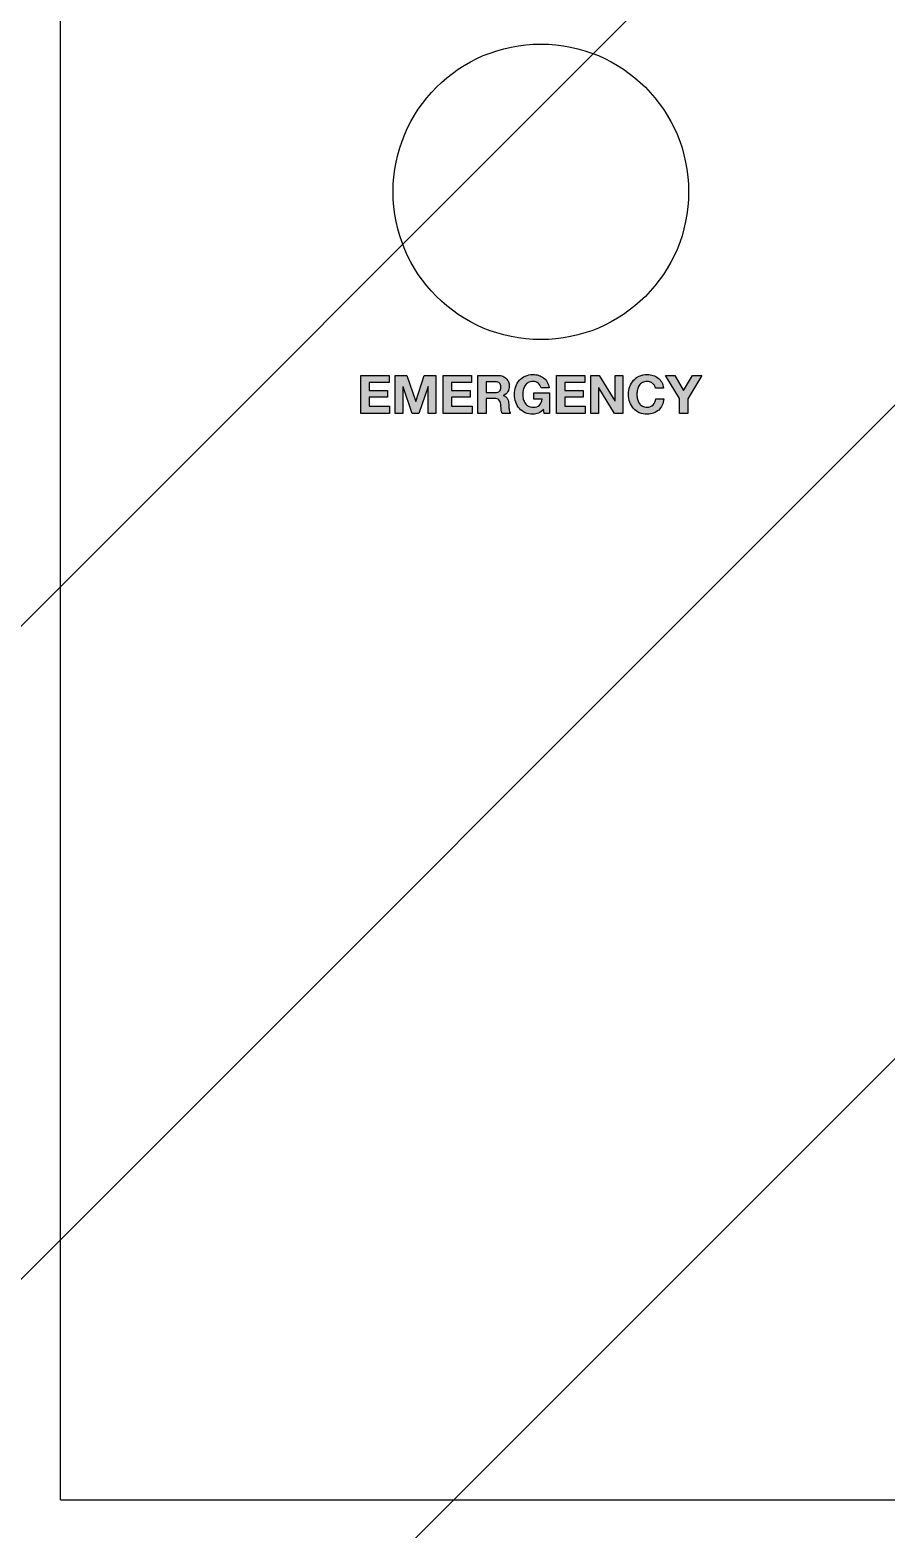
# Model space of a CAD drawing. Header units: millimetres. Extents: x 0 to 16115, y 0 to 11330.
# Drawn here: x 10330.3 to 10446.1, y 4278.8 to 4481.6 of the extents above; entities that cross this region are included whole.
import ezdxf

# ---------------------------------------------------------------- set-up
doc = ezdxf.new("R2010")
doc.units = ezdxf.units.MM
doc.header["$MEASUREMENT"] = 0
doc.linetypes.add('HIDDEN', pattern=[9.525, 6.35, -3.175])
doc.layers.get('0').update_dxf_attribs({"lineweight": 25})
doc.layers.add('DIM', color=3, linetype='Continuous', lineweight=9)
doc.layers.add('H', color=2, linetype='HIDDEN', lineweight=15)

msp = doc.modelspace()

# ---------------------------------------------------------------- hatches: boundary and pattern name
h = msp.add_hatch(color=256)
h.paths.add_polyline_path([(10416.289, 4434.904), (10417.554, 4434.904), (10418.755, 4432.877), (10419.948, 4434.904), (10421.206, 4434.904), (10419.301, 4431.741), (10419.301, 4429.772), (10418.172, 4429.772), (10418.172, 4431.77)])
h.paths.add_polyline_path([(10410.524, 4434.904), (10410.524, 4429.772), (10409.395, 4429.772), (10407.26, 4433.208), (10407.246, 4433.208), (10407.246, 4429.772), (10406.19, 4429.772), (10406.19, 4434.904), (10407.311, 4434.904), (10409.453, 4431.461), (10409.467, 4431.461), (10409.467, 4434.904)])
h.paths.add_polyline_path([(10405.37, 4433.956), (10402.66, 4433.956), (10402.66, 4432.856), (10405.147, 4432.856), (10405.147, 4431.978), (10402.66, 4431.978), (10402.66, 4430.721), (10405.428, 4430.721), (10405.428, 4429.772), (10401.532, 4429.772), (10401.532, 4434.904), (10405.37, 4434.904)])
h.paths.add_polyline_path([(10387.356, 4431.978), (10387.356, 4430.721), (10390.124, 4430.721), (10390.124, 4429.772), (10386.228, 4429.772), (10386.228, 4434.904), (10390.066, 4434.904), (10390.066, 4433.956), (10387.356, 4433.956), (10387.356, 4432.856), (10389.843, 4432.856), (10389.843, 4431.978)])
h.paths.add_polyline_path([(10385.235, 4434.904), (10385.235, 4429.772), (10384.179, 4429.772), (10384.179, 4433.409), (10384.164, 4433.409), (10382.906, 4429.772), (10382.037, 4429.772), (10380.779, 4433.373), (10380.764, 4433.373), (10380.764, 4429.772), (10379.708, 4429.772), (10379.708, 4434.904), (10381.296, 4434.904), (10382.496, 4431.375), (10382.511, 4431.375), (10383.647, 4434.904)])
h.paths.add_polyline_path([(10378.888, 4433.956), (10376.178, 4433.956), (10376.178, 4432.856), (10378.665, 4432.856), (10378.665, 4431.978), (10376.178, 4431.978), (10376.178, 4430.721), (10378.946, 4430.721), (10378.946, 4429.772), (10375.05, 4429.772), (10375.05, 4434.904), (10378.888, 4434.904)])
edge = h.paths.add_edge_path()
edge.add_spline(control_points=[(10414.808, 4433.535), (10414.741, 4433.643), (10414.657, 4433.737), (10414.557, 4433.819)], knot_values=[0, 0, 0, 0, 1, 1, 1, 1], degree=3, periodic=0)
edge.add_spline(control_points=[(10414.557, 4433.819), (10414.456, 4433.9), (10414.342, 4433.963), (10414.215, 4434.009)], knot_values=[1, 1, 1, 1, 2, 2, 2, 2], degree=3, periodic=0)
edge.add_spline(control_points=[(10414.215, 4434.009), (10414.088, 4434.055), (10413.955, 4434.078), (10413.816, 4434.078), (10413.562, 4434.078), (10413.347, 4434.028), (10413.169, 4433.93)], knot_values=[2, 2, 2, 2, 3, 3, 3, 4, 4, 4, 4], degree=3, periodic=0)
edge.add_spline(control_points=[(10413.169, 4433.93), (10412.992, 4433.832), (10412.848, 4433.7), (10412.738, 4433.535), (10412.628, 4433.369), (10412.548, 4433.181), (10412.497, 4432.97)], knot_values=[4, 4, 4, 4, 5, 5, 5, 6, 6, 6, 6], degree=3, periodic=0)
edge.add_spline(control_points=[(10412.497, 4432.97), (10412.447, 4432.76), (10412.422, 4432.541), (10412.422, 4432.316), (10412.422, 4432.101), (10412.447, 4431.891), (10412.497, 4431.687), (10412.548, 4431.484), (10412.628, 4431.3), (10412.738, 4431.137), (10412.848, 4430.974), (10412.992, 4430.844), (10413.169, 4430.746)], knot_values=[6, 6, 6, 6, 7, 7, 7, 8, 8, 8, 9, 9, 9, 10, 10, 10, 10], degree=3, periodic=0)
edge.add_spline(control_points=[(10413.169, 4430.746), (10413.347, 4430.648), (10413.562, 4430.598), (10413.816, 4430.598), (10414.161, 4430.598), (10414.431, 4430.704), (10414.625, 4430.914)], knot_values=[10, 10, 10, 10, 11, 11, 11, 12, 12, 12, 12], degree=3, periodic=0)
edge.add_spline(control_points=[(10414.625, 4430.914), (10414.819, 4431.126), (10414.937, 4431.403), (10414.981, 4431.749)], knot_values=[12, 12, 12, 12, 13, 13, 13, 13], degree=3, periodic=0)
edge.add_spline(control_points=[(10414.981, 4431.749), (10414.981, 4431.749), (10416.073, 4431.749), (10416.073, 4431.749)], knot_values=[13, 13, 13, 13, 14, 14, 14, 14], degree=3, periodic=0)
edge.add_spline(control_points=[(10416.073, 4431.749), (10416.045, 4431.428), (10415.97, 4431.137), (10415.85, 4430.878)], knot_values=[14, 14, 14, 14, 15, 15, 15, 15], degree=3, periodic=0)
edge.add_spline(control_points=[(10415.85, 4430.878), (10415.731, 4430.62), (10415.573, 4430.4), (10415.376, 4430.217), (10415.18, 4430.035), (10414.95, 4429.896), (10414.686, 4429.801), (10414.422, 4429.705), (10414.132, 4429.657), (10413.816, 4429.657), (10413.423, 4429.657), (10413.07, 4429.725), (10412.756, 4429.861), (10412.442, 4429.998), (10412.177, 4430.186), (10411.962, 4430.426)], knot_values=[15, 15, 15, 15, 16, 16, 16, 17, 17, 17, 18, 18, 18, 19, 19, 19, 20, 20, 20, 20], degree=3, periodic=0)
edge.add_spline(control_points=[(10411.962, 4430.426), (10411.746, 4430.666), (10411.581, 4430.947), (10411.466, 4431.27), (10411.351, 4431.594), (10411.293, 4431.942), (10411.293, 4432.316), (10411.293, 4432.7), (10411.351, 4433.055), (10411.466, 4433.384), (10411.581, 4433.712), (10411.746, 4433.998), (10411.962, 4434.243)], knot_values=[20, 20, 20, 20, 21, 21, 21, 22, 22, 22, 23, 23, 23, 24, 24, 24, 24], degree=3, periodic=0)
edge.add_spline(control_points=[(10411.962, 4434.243), (10412.177, 4434.487), (10412.442, 4434.679), (10412.756, 4434.818)], knot_values=[24, 24, 24, 24, 25, 25, 25, 25], degree=3, periodic=0)
edge.add_spline(control_points=[(10412.756, 4434.818), (10413.07, 4434.957), (10413.423, 4435.026), (10413.816, 4435.026), (10414.099, 4435.026), (10414.366, 4434.985), (10414.618, 4434.904)], knot_values=[25, 25, 25, 25, 26, 26, 26, 27, 27, 27, 27], degree=3, periodic=0)
edge.add_spline(control_points=[(10414.618, 4434.904), (10414.869, 4434.823), (10415.095, 4434.704), (10415.294, 4434.548)], knot_values=[27, 27, 27, 27, 28, 28, 28, 28], degree=3, periodic=0)
edge.add_spline(control_points=[(10415.294, 4434.548), (10415.492, 4434.392), (10415.657, 4434.2), (10415.786, 4433.97)], knot_values=[28, 28, 28, 28, 29, 29, 29, 29], degree=3, periodic=0)
edge.add_spline(control_points=[(10415.786, 4433.97), (10415.915, 4433.739), (10415.997, 4433.476), (10416.03, 4433.179)], knot_values=[29, 29, 29, 29, 30, 30, 30, 30], degree=3, periodic=0)
edge.add_spline(control_points=[(10416.03, 4433.179), (10416.03, 4433.179), (10414.937, 4433.179), (10414.937, 4433.179)], knot_values=[30, 30, 30, 30, 31, 31, 31, 31], degree=3, periodic=0)
edge.add_spline(control_points=[(10414.937, 4433.179), (10414.918, 4433.308), (10414.875, 4433.427), (10414.808, 4433.535)], knot_values=[31, 31, 31, 31, 32, 32, 32, 32], degree=3, periodic=0)
edge = h.paths.add_edge_path()
edge.add_spline(control_points=[(10399.116, 4429.811), (10398.872, 4429.709), (10398.625, 4429.657), (10398.376, 4429.657), (10397.983, 4429.657), (10397.629, 4429.725), (10397.315, 4429.861), (10397.001, 4429.998), (10396.737, 4430.186), (10396.521, 4430.426)], knot_values=[0, 0, 0, 0, 1, 1, 1, 2, 2, 2, 3, 3, 3, 3], degree=3, periodic=0)
edge.add_spline(control_points=[(10396.521, 4430.426), (10396.306, 4430.666), (10396.14, 4430.947), (10396.025, 4431.27), (10395.91, 4431.594), (10395.852, 4431.942), (10395.852, 4432.316), (10395.852, 4432.7), (10395.91, 4433.055), (10396.025, 4433.384), (10396.14, 4433.712), (10396.306, 4433.998), (10396.521, 4434.243)], knot_values=[3, 3, 3, 3, 4, 4, 4, 5, 5, 5, 6, 6, 6, 7, 7, 7, 7], degree=3, periodic=0)
edge.add_spline(control_points=[(10396.521, 4434.243), (10396.737, 4434.487), (10397.001, 4434.679), (10397.315, 4434.818)], knot_values=[7, 7, 7, 7, 8, 8, 8, 8], degree=3, periodic=0)
edge.add_spline(control_points=[(10397.315, 4434.818), (10397.629, 4434.957), (10397.983, 4435.026), (10398.376, 4435.026), (10398.639, 4435.026), (10398.894, 4434.987), (10399.141, 4434.908)], knot_values=[8, 8, 8, 8, 9, 9, 9, 10, 10, 10, 10], degree=3, periodic=0)
edge.add_spline(control_points=[(10399.141, 4434.908), (10399.388, 4434.829), (10399.611, 4434.712), (10399.81, 4434.559)], knot_values=[10, 10, 10, 10, 11, 11, 11, 11], degree=3, periodic=0)
edge.add_spline(control_points=[(10399.81, 4434.559), (10400.009, 4434.406), (10400.173, 4434.216), (10400.302, 4433.991)], knot_values=[11, 11, 11, 11, 12, 12, 12, 12], degree=3, periodic=0)
edge.add_spline(control_points=[(10400.302, 4433.991), (10400.432, 4433.766), (10400.511, 4433.507), (10400.539, 4433.215)], knot_values=[12, 12, 12, 12, 13, 13, 13, 13], degree=3, periodic=0)
edge.add_spline(control_points=[(10400.539, 4433.215), (10400.539, 4433.215), (10399.461, 4433.215), (10399.461, 4433.215)], knot_values=[13, 13, 13, 13, 14, 14, 14, 14], degree=3, periodic=0)
edge.add_spline(control_points=[(10399.461, 4433.215), (10399.394, 4433.502), (10399.265, 4433.718), (10399.073, 4433.862)], knot_values=[14, 14, 14, 14, 15, 15, 15, 15], degree=3, periodic=0)
edge.add_spline(control_points=[(10399.073, 4433.862), (10398.881, 4434.005), (10398.649, 4434.078), (10398.376, 4434.078), (10398.122, 4434.078), (10397.906, 4434.028), (10397.729, 4433.93)], knot_values=[15, 15, 15, 15, 16, 16, 16, 17, 17, 17, 17], degree=3, periodic=0)
edge.add_spline(control_points=[(10397.729, 4433.93), (10397.551, 4433.832), (10397.408, 4433.7), (10397.297, 4433.535), (10397.187, 4433.369), (10397.107, 4433.181), (10397.057, 4432.97)], knot_values=[17, 17, 17, 17, 18, 18, 18, 19, 19, 19, 19], degree=3, periodic=0)
edge.add_spline(control_points=[(10397.057, 4432.97), (10397.006, 4432.76), (10396.981, 4432.541), (10396.981, 4432.316), (10396.981, 4432.101), (10397.006, 4431.891), (10397.057, 4431.687), (10397.107, 4431.484), (10397.187, 4431.3), (10397.297, 4431.137), (10397.408, 4430.974), (10397.551, 4430.844), (10397.729, 4430.746)], knot_values=[19, 19, 19, 19, 20, 20, 20, 21, 21, 21, 22, 22, 22, 23, 23, 23, 23], degree=3, periodic=0)
edge.add_spline(control_points=[(10397.729, 4430.746), (10397.906, 4430.648), (10398.122, 4430.598), (10398.376, 4430.598), (10398.75, 4430.598), (10399.038, 4430.693), (10399.242, 4430.882)], knot_values=[23, 23, 23, 23, 24, 24, 24, 25, 25, 25, 25], degree=3, periodic=0)
edge.add_spline(control_points=[(10399.242, 4430.882), (10399.445, 4431.072), (10399.564, 4431.346), (10399.598, 4431.705)], knot_values=[25, 25, 25, 25, 26, 26, 26, 26], degree=3, periodic=0)
edge.add_spline(control_points=[(10399.598, 4431.705), (10399.598, 4431.705), (10398.462, 4431.705), (10398.462, 4431.705)], knot_values=[26, 26, 26, 26, 27, 27, 27, 27], degree=3, periodic=0)
edge.add_spline(control_points=[(10398.462, 4431.705), (10398.462, 4431.705), (10398.462, 4432.546), (10398.462, 4432.546)], knot_values=[27, 27, 27, 27, 28, 28, 28, 28], degree=3, periodic=0)
edge.add_spline(control_points=[(10398.462, 4432.546), (10398.462, 4432.546), (10400.619, 4432.546), (10400.619, 4432.546)], knot_values=[28, 28, 28, 28, 29, 29, 29, 29], degree=3, periodic=0)
edge.add_spline(control_points=[(10400.619, 4432.546), (10400.619, 4432.546), (10400.619, 4429.772), (10400.619, 4429.772)], knot_values=[29, 29, 29, 29, 30, 30, 30, 30], degree=3, periodic=0)
edge.add_spline(control_points=[(10400.619, 4429.772), (10400.619, 4429.772), (10399.9, 4429.772), (10399.9, 4429.772)], knot_values=[30, 30, 30, 30, 31, 31, 31, 31], degree=3, periodic=0)
edge.add_spline(control_points=[(10399.9, 4429.772), (10399.9, 4429.772), (10399.785, 4430.354), (10399.785, 4430.354)], knot_values=[31, 31, 31, 31, 32, 32, 32, 32], degree=3, periodic=0)
edge.add_spline(control_points=[(10399.785, 4430.354), (10399.584, 4430.095), (10399.36, 4429.914), (10399.116, 4429.811)], knot_values=[32, 32, 32, 32, 33, 33, 33, 33], degree=3, periodic=0)
edge = h.paths.add_edge_path(flags=16)
edge.add_spline(control_points=[(10393.25, 4432.582), (10393.509, 4432.582), (10393.703, 4432.64), (10393.833, 4432.755)], knot_values=[0, 0, 0, 0, 1, 1, 1, 1], degree=3, periodic=0)
edge.add_spline(control_points=[(10393.833, 4432.755), (10393.962, 4432.87), (10394.027, 4433.057), (10394.027, 4433.316), (10394.027, 4433.565), (10393.962, 4433.746), (10393.833, 4433.858)], knot_values=[1, 1, 1, 1, 2, 2, 2, 3, 3, 3, 3], degree=3, periodic=0)
edge.add_spline(control_points=[(10393.833, 4433.858), (10393.703, 4433.971), (10393.509, 4434.027), (10393.25, 4434.027)], knot_values=[3, 3, 3, 3, 4, 4, 4, 4], degree=3, periodic=0)
edge.add_spline(control_points=[(10393.25, 4434.027), (10393.25, 4434.027), (10392.014, 4434.027), (10392.014, 4434.027)], knot_values=[4, 4, 4, 4, 5, 5, 5, 5], degree=3, periodic=0)
edge.add_spline(control_points=[(10392.014, 4434.027), (10392.014, 4434.027), (10392.014, 4432.582), (10392.014, 4432.582)], knot_values=[5, 5, 5, 5, 6, 6, 6, 6], degree=3, periodic=0)
edge.add_spline(control_points=[(10392.014, 4432.582), (10392.014, 4432.582), (10393.25, 4432.582), (10393.25, 4432.582)], knot_values=[6, 6, 6, 6, 7, 7, 7, 7], degree=3, periodic=0)
edge = h.paths.add_edge_path()
edge.add_spline(control_points=[(10393.653, 4434.904), (10393.883, 4434.904), (10394.09, 4434.867), (10394.275, 4434.793)], knot_values=[0, 0, 0, 0, 1, 1, 1, 1], degree=3, periodic=0)
edge.add_spline(control_points=[(10394.275, 4434.793), (10394.459, 4434.718), (10394.617, 4434.617), (10394.749, 4434.487)], knot_values=[1, 1, 1, 1, 2, 2, 2, 2], degree=3, periodic=0)
edge.add_spline(control_points=[(10394.749, 4434.487), (10394.881, 4434.358), (10394.982, 4434.208), (10395.051, 4434.038)], knot_values=[2, 2, 2, 2, 3, 3, 3, 3], degree=3, periodic=0)
edge.add_spline(control_points=[(10395.051, 4434.038), (10395.12, 4433.868), (10395.155, 4433.684), (10395.155, 4433.488), (10395.155, 4433.186), (10395.092, 4432.925), (10394.965, 4432.704)], knot_values=[3, 3, 3, 3, 4, 4, 4, 5, 5, 5, 5], degree=3, periodic=0)
edge.add_spline(control_points=[(10394.965, 4432.704), (10394.838, 4432.484), (10394.631, 4432.316), (10394.343, 4432.201)], knot_values=[5, 5, 5, 5, 6, 6, 6, 6], degree=3, periodic=0)
edge.add_spline(control_points=[(10394.343, 4432.201), (10394.343, 4432.201), (10394.343, 4432.187), (10394.343, 4432.187)], knot_values=[6, 6, 6, 6, 7, 7, 7, 7], degree=3, periodic=0)
edge.add_spline(control_points=[(10394.343, 4432.187), (10394.482, 4432.148), (10394.597, 4432.09), (10394.688, 4432.011)], knot_values=[7, 7, 7, 7, 8, 8, 8, 8], degree=3, periodic=0)
edge.add_spline(control_points=[(10394.688, 4432.011), (10394.779, 4431.932), (10394.853, 4431.838), (10394.911, 4431.73)], knot_values=[8, 8, 8, 8, 9, 9, 9, 9], degree=3, periodic=0)
edge.add_spline(control_points=[(10394.911, 4431.73), (10394.968, 4431.623), (10395.011, 4431.504), (10395.037, 4431.375)], knot_values=[9, 9, 9, 9, 10, 10, 10, 10], degree=3, periodic=0)
edge.add_spline(control_points=[(10395.037, 4431.375), (10395.063, 4431.245), (10395.081, 4431.116), (10395.091, 4430.987)], knot_values=[10, 10, 10, 10, 11, 11, 11, 11], degree=3, periodic=0)
edge.add_spline(control_points=[(10395.091, 4430.987), (10395.096, 4430.905), (10395.1, 4430.809), (10395.105, 4430.699)], knot_values=[11, 11, 11, 11, 12, 12, 12, 12], degree=3, periodic=0)
edge.add_spline(control_points=[(10395.105, 4430.699), (10395.11, 4430.589), (10395.118, 4430.476), (10395.13, 4430.361)], knot_values=[12, 12, 12, 12, 13, 13, 13, 13], degree=3, periodic=0)
edge.add_spline(control_points=[(10395.13, 4430.361), (10395.142, 4430.246), (10395.161, 4430.137), (10395.188, 4430.034)], knot_values=[13, 13, 13, 13, 14, 14, 14, 14], degree=3, periodic=0)
edge.add_spline(control_points=[(10395.188, 4430.034), (10395.214, 4429.931), (10395.253, 4429.843), (10395.306, 4429.772)], knot_values=[14, 14, 14, 14, 15, 15, 15, 15], degree=3, periodic=0)
edge.add_spline(control_points=[(10395.306, 4429.772), (10395.306, 4429.772), (10394.178, 4429.772), (10394.178, 4429.772)], knot_values=[15, 15, 15, 15, 16, 16, 16, 16], degree=3, periodic=0)
edge.add_spline(control_points=[(10394.178, 4429.772), (10394.115, 4429.935), (10394.077, 4430.129), (10394.063, 4430.354), (10394.048, 4430.579), (10394.027, 4430.795), (10393.998, 4431.001)], knot_values=[16, 16, 16, 16, 17, 17, 17, 18, 18, 18, 18], degree=3, periodic=0)
edge.add_spline(control_points=[(10393.998, 4431.001), (10393.959, 4431.269), (10393.878, 4431.466), (10393.754, 4431.591)], knot_values=[18, 18, 18, 18, 19, 19, 19, 19], degree=3, periodic=0)
edge.add_spline(control_points=[(10393.754, 4431.591), (10393.629, 4431.715), (10393.425, 4431.777), (10393.142, 4431.777)], knot_values=[19, 19, 19, 19, 20, 20, 20, 20], degree=3, periodic=0)
edge.add_spline(control_points=[(10393.142, 4431.777), (10393.142, 4431.777), (10392.014, 4431.777), (10392.014, 4431.777)], knot_values=[20, 20, 20, 20, 21, 21, 21, 21], degree=3, periodic=0)
edge.add_spline(control_points=[(10392.014, 4431.777), (10392.014, 4431.777), (10392.014, 4429.772), (10392.014, 4429.772)], knot_values=[21, 21, 21, 21, 22, 22, 22, 22], degree=3, periodic=0)
edge.add_spline(control_points=[(10392.014, 4429.772), (10392.014, 4429.772), (10390.886, 4429.772), (10390.886, 4429.772)], knot_values=[22, 22, 22, 22, 23, 23, 23, 23], degree=3, periodic=0)
edge.add_spline(control_points=[(10390.886, 4429.772), (10390.886, 4429.772), (10390.886, 4434.904), (10390.886, 4434.904)], knot_values=[23, 23, 23, 23, 24, 24, 24, 24], degree=3, periodic=0)
edge.add_spline(control_points=[(10390.886, 4434.904), (10390.886, 4434.904), (10393.653, 4434.904), (10393.653, 4434.904)], knot_values=[24, 24, 24, 24, 25, 25, 25, 25], degree=3, periodic=0)
at = {"layer": 'DIM'}
h = msp.add_hatch(dxfattribs=at)
h.set_pattern_fill('ANSI31', color=256, scale=350, style=0)
h.set_pattern_definition([(45, (-20178.267, -2318.325), (-30.93592, 30.93592), [])])
h.paths.add_polyline_path([(10154.43, 5257.746), (10154.43, 3184.746), (9723.646, 3184.746), (9723.646, 4971.681), (9054.43, 4971.681), (9054.43, 6434.746), (12994.43, 6434.746), (12994.43, 4971.681), (12325.214, 4971.681), (12325.214, 3184.746), (11894.43, 3184.746), (11894.43, 5257.746)])
edge = h.paths.add_edge_path(flags=16)
edge.add_line((11894.43, 3207.746), (11894.43, 3184.746))
edge.add_line((10154.43, 3207.746), (10154.43, 3184.746))
at = {"layer": 'H', "ltscale": 5}
h = msp.add_hatch(dxfattribs=at)
h.set_pattern_fill('ANSI31', color=256, scale=500, style=0)
h.set_pattern_definition([(45, (4304.4, 20650.17), (-44.19417, 44.19417), [])])
h.paths.add_polyline_path([(13044.43, 6434.746), (12994.43, 6434.746)], flags=16)
h.paths.add_polyline_path([(13044.43, 6434.746), (12994.43, 6434.746)], flags=0)
h.paths.add_polyline_path([(13044.43, 6434.746), (12994.43, 6434.746)], flags=0)
h.paths.add_polyline_path([(13044.43, 6434.746), (12994.43, 6434.746)], flags=0)
h.paths.add_polyline_path([(13044.43, 6434.746), (12994.43, 6434.746)], flags=0)
edge = h.paths.add_edge_path()
edge.add_line((9054.43, 3184.746), (9054.43, 6434.746))
edge.add_line((9004.43, 3134.746), (9004.43, 6434.746))
edge.add_line((9054.43, 3184.746), (12994.43, 3184.746))
edge.add_line((9004.43, 3134.746), (13044.43, 3134.746))
edge.add_line((13044.43, 6434.746), (12994.43, 6434.746))
edge.add_line((12994.43, 5184.746), (12994.43, 5194.746))
edge.add_line((12994.43, 3184.746), (12994.43, 6434.746))
edge.add_line((13044.43, 3134.746), (13044.43, 6434.746))

# ---------------------------------------------------------------- linework, layer by layer
for p, q in [((10334.43, 4282.746), (10334.43, 5032.746)), ((10375.05, 4429.772), (10375.05, 4434.904)), ((10375.05, 4434.904), (10378.888, 4434.904)), ((10378.888, 4434.904), (10378.888, 4433.956)), ((10379.708, 4434.904), (10381.296, 4434.904)), ((10379.708, 4429.772), (10379.708, 4434.904)), ((10381.296, 4434.904), (10382.496, 4431.375)), ((10382.511, 4431.375), (10383.647, 4434.904)), ((10383.647, 4434.904), (10385.235, 4434.904)), ((10385.235, 4434.904), (10385.235, 4429.772)), ((10386.228, 4434.904), (10390.066, 4434.904)), ((10386.228, 4429.772), (10386.228, 4434.904)), ((10390.066, 4434.904), (10390.066, 4433.956)), ((10401.532, 4429.772), (10401.532, 4434.904)), ((10401.532, 4434.904), (10405.37, 4434.904)), ((10405.37, 4434.904), (10405.37, 4433.956)), ((10406.19, 4434.904), (10407.311, 4434.904)), ((10406.19, 4429.772), (10406.19, 4434.904)), ((10407.311, 4434.904), (10409.453, 4431.461)), ((10409.467, 4434.904), (10410.524, 4434.904)), ((10409.467, 4431.461), (10409.467, 4434.904)), ((10410.524, 4434.904), (10410.524, 4429.772)), ((10418.172, 4431.77), (10416.289, 4434.904)), ((10416.289, 4434.904), (10417.554, 4434.904)), ((10417.554, 4434.904), (10418.755, 4432.877)), ((10418.755, 4432.877), (10419.948, 4434.904)), ((10421.206, 4434.904), (10419.301, 4431.741)), ((10419.948, 4434.904), (10421.206, 4434.904)), ((10376.178, 4433.956), (10376.178, 4432.856)), ((10378.888, 4433.956), (10376.178, 4433.956)), ((10376.178, 4432.856), (10378.665, 4432.856)), ((10378.665, 4432.856), (10378.665, 4431.978)), ((10380.779, 4433.373), (10380.764, 4433.373)), ((10380.764, 4433.373), (10380.764, 4429.772)), ((10382.037, 4429.772), (10380.779, 4433.373)), ((10384.164, 4433.409), (10382.906, 4429.772)), ((10384.179, 4433.409), (10384.164, 4433.409)), ((10384.179, 4429.772), (10384.179, 4433.409)), ((10387.356, 4433.956), (10387.356, 4432.856)), ((10390.066, 4433.956), (10387.356, 4433.956)), ((10387.356, 4432.856), (10389.843, 4432.856)), ((10389.843, 4432.856), (10389.843, 4431.978)), ((10402.66, 4433.956), (10402.66, 4432.856)), ((10405.37, 4433.956), (10402.66, 4433.956)), ((10402.66, 4432.856), (10405.147, 4432.856)), ((10405.147, 4432.856), (10405.147, 4431.978)), ((10407.26, 4433.208), (10407.246, 4433.208)), ((10407.246, 4433.208), (10407.246, 4429.772)), ((10409.395, 4429.772), (10407.26, 4433.208)), ((10376.178, 4431.978), (10376.178, 4430.721)), ((10378.665, 4431.978), (10376.178, 4431.978)), ((10376.178, 4430.721), (10378.946, 4430.721)), ((10378.946, 4430.721), (10378.946, 4429.772)), ((10382.496, 4431.375), (10382.511, 4431.375)), ((10389.843, 4431.978), (10387.356, 4431.978)), ((10387.356, 4431.978), (10387.356, 4430.721)), ((10387.356, 4430.721), (10390.124, 4430.721)), ((10390.124, 4430.721), (10390.124, 4429.772)), ((10402.66, 4431.978), (10402.66, 4430.721)), ((10405.147, 4431.978), (10402.66, 4431.978)), ((10402.66, 4430.721), (10405.428, 4430.721)), ((10405.428, 4430.721), (10405.428, 4429.772)), ((10409.453, 4431.461), (10409.467, 4431.461)), ((10418.172, 4429.772), (10418.172, 4431.77)), ((10419.301, 4431.741), (10419.301, 4429.772)), ((10378.946, 4429.772), (10375.05, 4429.772)), ((10380.764, 4429.772), (10379.708, 4429.772)), ((10382.906, 4429.772), (10382.037, 4429.772)), ((10385.235, 4429.772), (10384.179, 4429.772)), ((10390.124, 4429.772), (10386.228, 4429.772)), ((10405.428, 4429.772), (10401.532, 4429.772)), ((10407.246, 4429.772), (10406.19, 4429.772)), ((10410.524, 4429.772), (10409.395, 4429.772)), ((10419.301, 4429.772), (10418.172, 4429.772)), ((10334.43, 4282.746), (10554.43, 4282.746))]:
    msp.add_line(p, q)
msp.add_circle((10399.43, 4459.743), 20)
for points in [[(10390.886, 4429.772), (10390.886, 4429.772), (10390.886, 4434.904), (10390.886, 4434.904)], [(10390.886, 4434.904), (10390.886, 4434.904), (10393.653, 4434.904), (10393.653, 4434.904)], [(10392.014, 4434.027), (10392.014, 4434.027), (10392.014, 4432.582), (10392.014, 4432.582)], [(10393.25, 4434.027), (10393.25, 4434.027), (10392.014, 4434.027), (10392.014, 4434.027)], [(10393.833, 4433.858), (10393.703, 4433.971), (10393.509, 4434.027), (10393.25, 4434.027)], [(10393.653, 4434.904), (10393.883, 4434.904), (10394.09, 4434.867), (10394.275, 4434.793)], [(10394.275, 4434.793), (10394.459, 4434.718), (10394.617, 4434.617), (10394.749, 4434.487)], [(10394.749, 4434.487), (10394.881, 4434.358), (10394.982, 4434.208), (10395.051, 4434.038)], [(10396.521, 4434.243), (10396.737, 4434.487), (10397.001, 4434.679), (10397.315, 4434.818)], [(10399.141, 4434.908), (10399.388, 4434.829), (10399.611, 4434.712), (10399.81, 4434.559)], [(10399.81, 4434.559), (10400.009, 4434.406), (10400.173, 4434.216), (10400.302, 4433.991)], [(10411.962, 4434.243), (10412.177, 4434.487), (10412.442, 4434.679), (10412.756, 4434.818)], [(10414.618, 4434.904), (10414.869, 4434.823), (10415.095, 4434.704), (10415.294, 4434.548)], [(10415.294, 4434.548), (10415.492, 4434.392), (10415.657, 4434.2), (10415.786, 4433.97)], [(10392.014, 4432.582), (10392.014, 4432.582), (10393.25, 4432.582), (10393.25, 4432.582)], [(10393.25, 4432.582), (10393.509, 4432.582), (10393.703, 4432.64), (10393.833, 4432.755)], [(10394.965, 4432.704), (10394.838, 4432.484), (10394.631, 4432.316), (10394.343, 4432.201)], [(10394.343, 4432.201), (10394.343, 4432.201), (10394.343, 4432.187), (10394.343, 4432.187)], [(10394.343, 4432.187), (10394.482, 4432.148), (10394.597, 4432.09), (10394.688, 4432.011)], [(10394.688, 4432.011), (10394.779, 4431.932), (10394.853, 4431.838), (10394.911, 4431.73)], [(10398.462, 4432.546), (10398.462, 4432.546), (10400.619, 4432.546), (10400.619, 4432.546)], [(10398.462, 4431.705), (10398.462, 4431.705), (10398.462, 4432.546), (10398.462, 4432.546)], [(10399.461, 4433.215), (10399.394, 4433.502), (10399.265, 4433.718), (10399.073, 4433.862)], [(10400.539, 4433.215), (10400.539, 4433.215), (10399.461, 4433.215), (10399.461, 4433.215)], [(10400.302, 4433.991), (10400.432, 4433.766), (10400.511, 4433.507), (10400.539, 4433.215)], [(10400.619, 4432.546), (10400.619, 4432.546), (10400.619, 4429.772), (10400.619, 4429.772)], [(10414.557, 4433.819), (10414.456, 4433.9), (10414.342, 4433.963), (10414.215, 4434.009)], [(10414.808, 4433.535), (10414.741, 4433.643), (10414.657, 4433.737), (10414.557, 4433.819)], [(10414.937, 4433.179), (10414.918, 4433.308), (10414.875, 4433.427), (10414.808, 4433.535)], [(10416.03, 4433.179), (10416.03, 4433.179), (10414.937, 4433.179), (10414.937, 4433.179)], [(10415.786, 4433.97), (10415.915, 4433.739), (10415.997, 4433.476), (10416.03, 4433.179)], [(10392.014, 4431.777), (10392.014, 4431.777), (10392.014, 4429.772), (10392.014, 4429.772)], [(10393.142, 4431.777), (10393.142, 4431.777), (10392.014, 4431.777), (10392.014, 4431.777)], [(10393.754, 4431.591), (10393.629, 4431.715), (10393.425, 4431.777), (10393.142, 4431.777)], [(10393.998, 4431.001), (10393.959, 4431.269), (10393.878, 4431.466), (10393.754, 4431.591)], [(10394.911, 4431.73), (10394.968, 4431.623), (10395.011, 4431.504), (10395.037, 4431.375)], [(10395.037, 4431.375), (10395.063, 4431.245), (10395.081, 4431.116), (10395.091, 4430.987)], [(10395.091, 4430.987), (10395.096, 4430.905), (10395.1, 4430.809), (10395.105, 4430.699)], [(10395.105, 4430.699), (10395.11, 4430.589), (10395.118, 4430.476), (10395.13, 4430.361)], [(10395.13, 4430.361), (10395.142, 4430.246), (10395.161, 4430.137), (10395.188, 4430.034)], [(10395.188, 4430.034), (10395.214, 4429.931), (10395.253, 4429.843), (10395.306, 4429.772)], [(10399.598, 4431.705), (10399.598, 4431.705), (10398.462, 4431.705), (10398.462, 4431.705)], [(10399.785, 4430.354), (10399.584, 4430.095), (10399.36, 4429.914), (10399.116, 4429.811)], [(10399.242, 4430.882), (10399.445, 4431.072), (10399.564, 4431.346), (10399.598, 4431.705)], [(10399.9, 4429.772), (10399.9, 4429.772), (10399.785, 4430.354), (10399.785, 4430.354)], [(10414.625, 4430.914), (10414.819, 4431.126), (10414.937, 4431.403), (10414.981, 4431.749)], [(10414.981, 4431.749), (10414.981, 4431.749), (10416.073, 4431.749), (10416.073, 4431.749)], [(10416.073, 4431.749), (10416.045, 4431.428), (10415.97, 4431.137), (10415.85, 4430.878)], [(10392.014, 4429.772), (10392.014, 4429.772), (10390.886, 4429.772), (10390.886, 4429.772)], [(10395.306, 4429.772), (10395.306, 4429.772), (10394.178, 4429.772), (10394.178, 4429.772)], [(10400.619, 4429.772), (10400.619, 4429.772), (10399.9, 4429.772), (10399.9, 4429.772)]]:
    msp.add_open_spline(points, degree=3)
for points, knots in [([(10395.051, 4434.038), (10395.12, 4433.868), (10395.155, 4433.684), (10395.155, 4433.488), (10395.155, 4433.186), (10395.092, 4432.925), (10394.965, 4432.704)], [3, 3, 3, 3, 4, 4, 4, 5, 5, 5, 5]), ([(10396.521, 4430.426), (10396.306, 4430.666), (10396.14, 4430.947), (10396.025, 4431.27), (10395.91, 4431.594), (10395.852, 4431.942), (10395.852, 4432.316), (10395.852, 4432.7), (10395.91, 4433.055), (10396.025, 4433.384), (10396.14, 4433.712), (10396.306, 4433.998), (10396.521, 4434.243)], [3, 3, 3, 3, 4, 4, 4, 5, 5, 5, 6, 6, 6, 7, 7, 7, 7]), ([(10397.315, 4434.818), (10397.629, 4434.957), (10397.983, 4435.026), (10398.376, 4435.026), (10398.639, 4435.026), (10398.894, 4434.987), (10399.141, 4434.908)], [8, 8, 8, 8, 9, 9, 9, 10, 10, 10, 10]), ([(10399.073, 4433.862), (10398.881, 4434.005), (10398.649, 4434.078), (10398.376, 4434.078), (10398.122, 4434.078), (10397.906, 4434.028), (10397.729, 4433.93)], [15, 15, 15, 15, 16, 16, 16, 17, 17, 17, 17]), ([(10411.962, 4430.426), (10411.746, 4430.666), (10411.581, 4430.947), (10411.466, 4431.27), (10411.351, 4431.594), (10411.293, 4431.942), (10411.293, 4432.316), (10411.293, 4432.7), (10411.351, 4433.055), (10411.466, 4433.384), (10411.581, 4433.712), (10411.746, 4433.998), (10411.962, 4434.243)], [20, 20, 20, 20, 21, 21, 21, 22, 22, 22, 23, 23, 23, 24, 24, 24, 24]), ([(10412.756, 4434.818), (10413.07, 4434.957), (10413.423, 4435.026), (10413.816, 4435.026), (10414.099, 4435.026), (10414.366, 4434.985), (10414.618, 4434.904)], [25, 25, 25, 25, 26, 26, 26, 27, 27, 27, 27]), ([(10414.215, 4434.009), (10414.088, 4434.055), (10413.955, 4434.078), (10413.816, 4434.078), (10413.562, 4434.078), (10413.347, 4434.028), (10413.169, 4433.93)], [2, 2, 2, 2, 3, 3, 3, 4, 4, 4, 4]), ([(10393.833, 4432.755), (10393.962, 4432.87), (10394.027, 4433.057), (10394.027, 4433.316), (10394.027, 4433.565), (10393.962, 4433.746), (10393.833, 4433.858)], [1, 1, 1, 1, 2, 2, 2, 3, 3, 3, 3]), ([(10397.057, 4432.97), (10397.006, 4432.76), (10396.981, 4432.541), (10396.981, 4432.316), (10396.981, 4432.101), (10397.006, 4431.891), (10397.057, 4431.687), (10397.107, 4431.484), (10397.187, 4431.3), (10397.297, 4431.137), (10397.408, 4430.974), (10397.551, 4430.844), (10397.729, 4430.746)], [19, 19, 19, 19, 20, 20, 20, 21, 21, 21, 22, 22, 22, 23, 23, 23, 23]), ([(10397.729, 4433.93), (10397.551, 4433.832), (10397.408, 4433.7), (10397.297, 4433.535), (10397.187, 4433.369), (10397.107, 4433.181), (10397.057, 4432.97)], [17, 17, 17, 17, 18, 18, 18, 19, 19, 19, 19]), ([(10412.497, 4432.97), (10412.447, 4432.76), (10412.422, 4432.541), (10412.422, 4432.316), (10412.422, 4432.101), (10412.447, 4431.891), (10412.497, 4431.687), (10412.548, 4431.484), (10412.628, 4431.3), (10412.738, 4431.137), (10412.848, 4430.974), (10412.992, 4430.844), (10413.169, 4430.746)], [6, 6, 6, 6, 7, 7, 7, 8, 8, 8, 9, 9, 9, 10, 10, 10, 10]), ([(10413.169, 4433.93), (10412.992, 4433.832), (10412.848, 4433.7), (10412.738, 4433.535), (10412.628, 4433.369), (10412.548, 4433.181), (10412.497, 4432.97)], [4, 4, 4, 4, 5, 5, 5, 6, 6, 6, 6]), ([(10394.178, 4429.772), (10394.115, 4429.935), (10394.077, 4430.129), (10394.063, 4430.354), (10394.048, 4430.579), (10394.027, 4430.795), (10393.998, 4431.001)], [16, 16, 16, 16, 17, 17, 17, 18, 18, 18, 18]), ([(10399.116, 4429.811), (10398.872, 4429.709), (10398.625, 4429.657), (10398.376, 4429.657), (10397.983, 4429.657), (10397.629, 4429.725), (10397.315, 4429.861), (10397.001, 4429.998), (10396.737, 4430.186), (10396.521, 4430.426)], [0, 0, 0, 0, 1, 1, 1, 2, 2, 2, 3, 3, 3, 3]), ([(10397.729, 4430.746), (10397.906, 4430.648), (10398.122, 4430.598), (10398.376, 4430.598), (10398.75, 4430.598), (10399.038, 4430.693), (10399.242, 4430.882)], [23, 23, 23, 23, 24, 24, 24, 25, 25, 25, 25]), ([(10415.85, 4430.878), (10415.731, 4430.62), (10415.573, 4430.4), (10415.376, 4430.217), (10415.18, 4430.035), (10414.95, 4429.896), (10414.686, 4429.801), (10414.422, 4429.705), (10414.132, 4429.657), (10413.816, 4429.657), (10413.423, 4429.657), (10413.07, 4429.725), (10412.756, 4429.861), (10412.442, 4429.998), (10412.177, 4430.186), (10411.962, 4430.426)], [15, 15, 15, 15, 16, 16, 16, 17, 17, 17, 18, 18, 18, 19, 19, 19, 20, 20, 20, 20]), ([(10413.169, 4430.746), (10413.347, 4430.648), (10413.562, 4430.598), (10413.816, 4430.598), (10414.161, 4430.598), (10414.431, 4430.704), (10414.625, 4430.914)], [10, 10, 10, 10, 11, 11, 11, 12, 12, 12, 12])]:
    msp.add_open_spline(points, degree=3, knots=knots)

doc.saveas('drawing.dxf')
